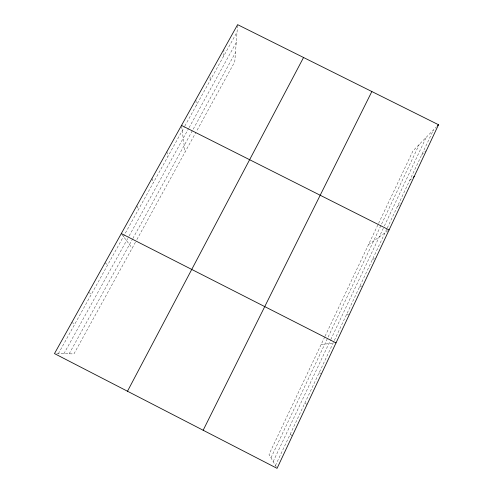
<?xml version="1.0" encoding="UTF-8"?>
<svg xmlns="http://www.w3.org/2000/svg" width="493" height="493" viewBox="0 0 493 493"><rect width="100%" height="100%" fill="white"/><g stroke="black" fill="none" stroke-linecap="round" stroke-linejoin="round"><path stroke-width="0.37" stroke-dasharray="2.46 1.85" d="M223.686 56.079L223.921 49.959M237.558 25.39L234.773 61.767L196.325 131.6M273.171 461.596L330.452 340.244M330.772 339.56L384.065 226.651M384.392 225.96L426.248 137.288M275.451 465.546L334.014 341.144M334.34 340.453L386.943 228.697M387.27 228.006L433.439 129.936M324.751 336.879L269.012 454.398L277.066 468.35M325.078 336.189L378.267 224.05M378.593 223.366L412.992 150.84L436.484 126.824M270.984 457.812L419.309 144.381M69.168 353.826L132.432 239.228M132.802 238.563L235.481 52.572M135.446 242.186L73.938 353.9L55.136 353.604M136.906 239.524L195.961 132.26M63.893 353.74L128.772 236.572M129.148 235.9L188.733 128.297M189.096 127.638L236.252 42.484M58.39 353.654L184.444 126.738M184.813 126.072L237.053 32.027M421.632 155.012L425.94 150.876M409.628 180.524L412.185 178.244M397.413 206.468L401.228 203.381M368.511 244.614L388.502 230.354M372.338 259.725L376.177 257.414M359.471 287.062L362.441 285.675M346.369 314.891L349.648 313.881M321.146 344.484L333.034 343.214M319.045 372.936L321.701 373.355M71.676 322.712L75.127 323.531M304.785 403.225L307.114 404.408M88.537 292.429L91.544 293.97M105.077 262.714L107.659 264.963M290.26 434.086L292.238 436.065M121.74 234.15L132.149 248.17M136.771 205.797L138.551 209.346M151.949 178.521L153.366 182.681M166.862 151.733L167.916 156.478M181.615 126.177L185.066 152.06M195.955 100.301L196.282 105.422M210.073 77L210.104 80.544"/><path stroke-width="0.74" d="M438.517 124.747L277.066 468.35L54.483 353.592L237.614 24.65L438.517 124.747L437.501 125.783M203.165 430.247L371.851 91.532M127.49 391.232L303.546 57.502M413.208 177.332L414.237 176.42M181.516 125.419L389.088 229.935M121.309 233.565L336.016 342.9"/></g></svg>
